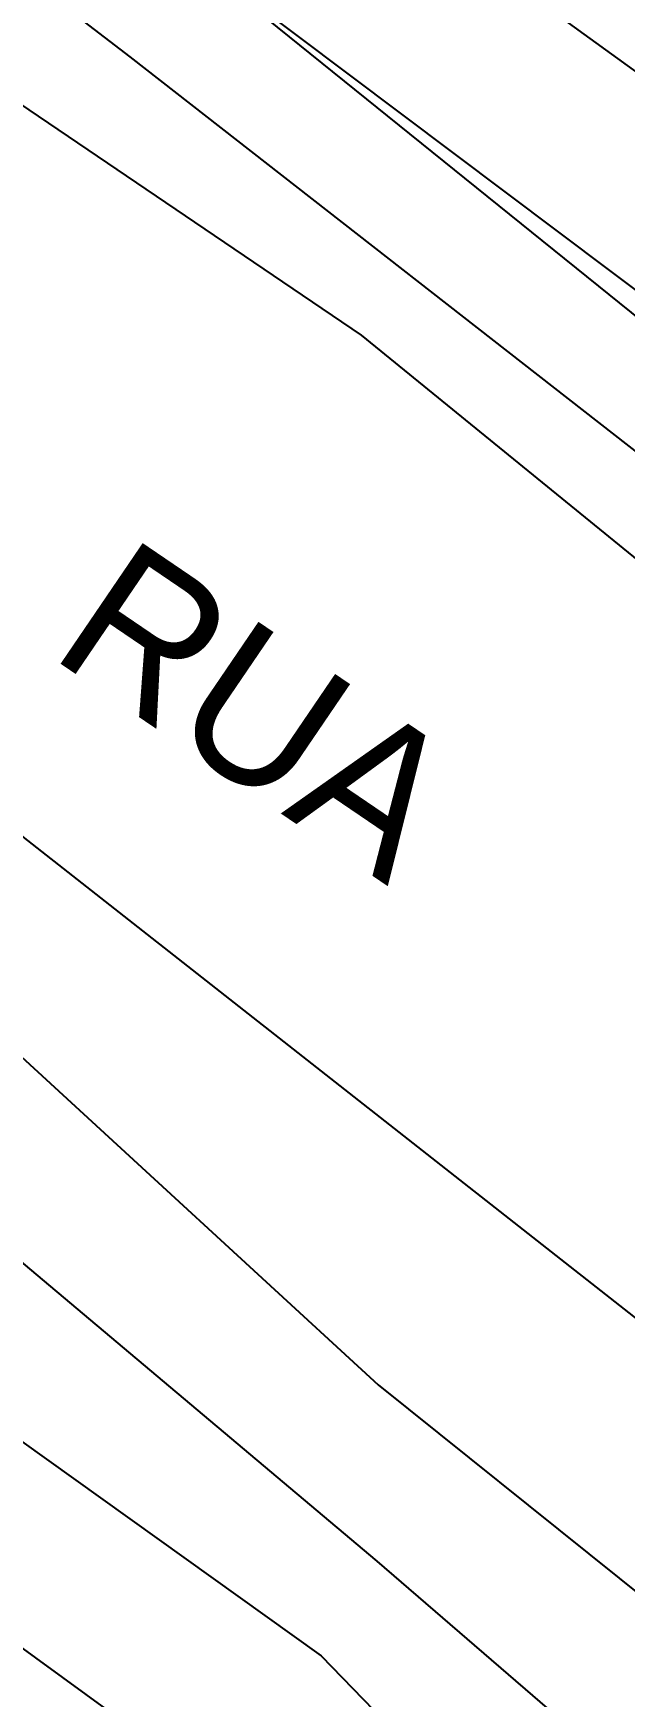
# Model space of a CAD drawing. Header units: millimetres. Extents: x 387 to 811, y 539 to 827.
# Drawn here: x 494.62 to 499.49, y 713.77 to 727.45 of the extents above; entities that cross this region are included whole.
import ezdxf

# ---------------------------------------------------------------- set-up
doc = ezdxf.new("R2010")
doc.units = ezdxf.units.MM
for name, color, linetype in [('12', 115, 'Continuous'), ('cuvas de nível', 51, 'Continuous'), ('TEXTO', 4, 'Continuous')]:
    doc.layers.add(name, color=color, linetype=linetype)

msp = doc.modelspace()

# ---------------------------------------------------------------- linework, layer by layer
at = {"layer": '12'}
msp.add_line((503.021, 722.743, 98.98), (496.351, 727.763, 99.34), dxfattribs=at)
for points in [[(487.437, 731.704, 92.287), (491.131, 729.163, 92.81), (497.321, 724.963, 93.43), (508.561, 715.813, 94.5), (512.701, 712.293, 94.93), (516.331, 708.673, 94.97), (522.573, 702.019, 95.032)], [(523.43, 693.215, 95.349), (522.901, 694.153, 95.29), (521.481, 696.053, 95.26), (517.841, 700.323, 94.92), (514.161, 703.893, 94.68), (509.861, 708.403, 93.94), (504.821, 712.763, 93.5), (500.431, 716.213, 92.87), (487.437, 726.419, 91.904)], [(487.437, 724.231, 92.929), (487.931, 723.873, 92.96), (489.851, 722.423, 92.97), (491.181, 721.443, 93.09), (494.491, 719.063, 93.5), (497.461, 716.333, 94.02), (501.421, 713.153, 94.44), (504.981, 710.523, 94.55), (508.051, 707.793, 95.17), (510.171, 705.183, 95.39), (510.171, 705.183, 95.39)]]:
    msp.add_polyline3d(points, dxfattribs=at)
at = {"layer": 'cuvas de nível'}
for points in [[(526.568, 693.215, 97), (528.531, 695.053, 97), (528.121, 697.003, 97), (527.371, 699.673, 97), (521.601, 707.393, 97), (516.511, 712.263, 97), (514.381, 714.253, 97), (512.121, 716.403, 97), (510.381, 718.313, 97), (505.601, 721.413, 97), (500.631, 724.273, 97), (496.181, 727.863, 97), (491.791, 731.553, 97), (487.531, 735.413, 97), (487.437, 735.532, 97)], [(520.952, 693.215, 96), (519.001, 696.653, 96), (515.971, 700.913, 96), (514.401, 702.783, 96), (513.021, 704.953, 96), (514.551, 710.483, 96), (509.101, 717.203, 96), (504.511, 720.313, 96), (500.021, 723.663, 96), (495.421, 727.253, 96), (490.501, 731.023, 96), (487.437, 733.948, 96)], [(531.315, 693.215, 98), (530.321, 699.353, 98), (531.011, 701.363, 98), (530.551, 702.703, 98), (528.321, 705.793, 98), (526.661, 705.913, 98), (523.001, 709.293, 98), (518.941, 712.783, 98), (515.811, 715.413, 98), (514.581, 716.393, 98), (512.941, 717.953, 98), (511.301, 719.903, 98), (506.431, 723.093, 98), (501.291, 725.893, 98), (496.581, 729.303, 98), (496.551, 729.327, 98)], [(513.642, 693.215, 91), (513.501, 694.293, 91), (512.151, 699.443, 91), (509.511, 703.363, 91), (506.411, 706.633, 91), (503.441, 709.413, 91), (500.011, 712.673, 91), (497.451, 714.883, 91), (494.491, 717.373, 91), (491.791, 719.303, 91), (489.931, 720.613, 91), (487.437, 722.37, 91)], [(487.437, 721.074, 90), (487.721, 720.893, 90), (492.271, 717.483, 90), (496.991, 714.103, 90), (501.041, 709.923, 90), (505.011, 705.723, 90), (510.451, 696.353, 90), (510.914, 693.215, 90)], [(508.284, 693.215, 89), (508.031, 694.923, 89), (503.621, 704.713, 89), (500.291, 709.023, 89), (496.491, 712.743, 89), (492.411, 715.713, 89), (487.821, 719.563, 89), (487.437, 719.791, 89)]]:
    msp.add_polyline3d(points, dxfattribs=at)

# ---------------------------------------------------------------- texts
at = {"layer": 'TEXTO'}
msp.add_text('RUA', height=1.2, rotation=325.7811, dxfattribs=at).set_placement((494.74, 722.336, 108))

doc.saveas('drawing.dxf')
